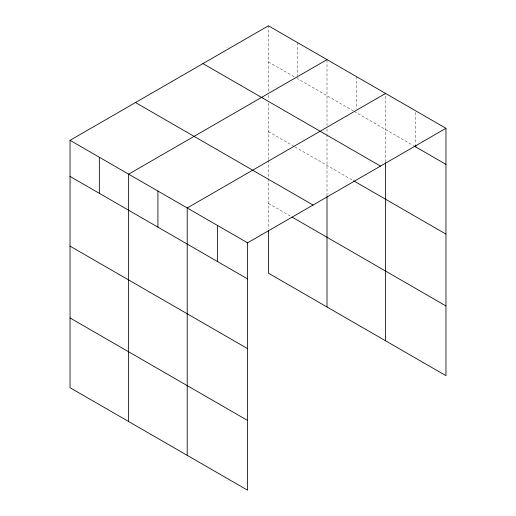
<?xml version="1.0" encoding="UTF-8"?>
<svg xmlns="http://www.w3.org/2000/svg" width="516" height="516" viewBox="0 0 516 516"><rect width="100%" height="100%" fill="white"/><g stroke="black" fill="none" stroke-linecap="round" stroke-linejoin="round"><path stroke-width="0.39" stroke-dasharray="2.58 1.94" d="M268.417 95.157L268.417 99.911M268.417 91.197L268.417 25.8M327.009 128.981L327.009 133.741M327.009 125.814L327.009 59.624M385.594 162.018L385.594 93.448M268.417 61.881L294.223 76.781M353.512 111.004L297.713 78.793L297.713 76.387M354.208 111.411L413.716 145.77M268.417 131.606L294.223 146.505M294.926 146.905L352.815 180.329M268.417 203.446L290.74 216.327M415.773 112.482L415.773 144.551M356.298 76.536L356.298 108.612M327.009 134.528L327.009 195.764M297.713 42.712L297.713 75.588M268.417 103.084L268.417 159.541M268.417 160.341L268.417 177.904M268.417 178.697L268.417 228.801"/><path stroke-width="0.77" d="M70.041 140.333L247.583 242.83L247.583 490.2L70.041 387.703L70.041 140.333L268.417 25.8L445.959 128.297L445.959 375.667L268.417 273.17L268.417 230.381M327.009 59.624L128.632 174.156L128.632 421.527M385.594 93.448L187.218 207.98L187.218 455.351M247.583 242.83L445.959 128.297M414.406 146.163L445.959 164.378M202.956 63.597L380.492 166.094M353.512 180.735L445.959 234.103M135.508 102.536L313.044 205.039M292.133 217.133L445.959 305.943M70.041 176.414L247.583 278.911M70.041 246.138L247.583 348.635M70.041 317.972L247.583 420.476M415.773 145.351L415.773 146.957M385.594 162.811L385.594 340.818M327.009 196.564L327.009 306.994M217.397 225.408L217.397 261.489M157.922 191.068L157.922 227.15M99.336 157.245L99.336 193.326"/></g></svg>
